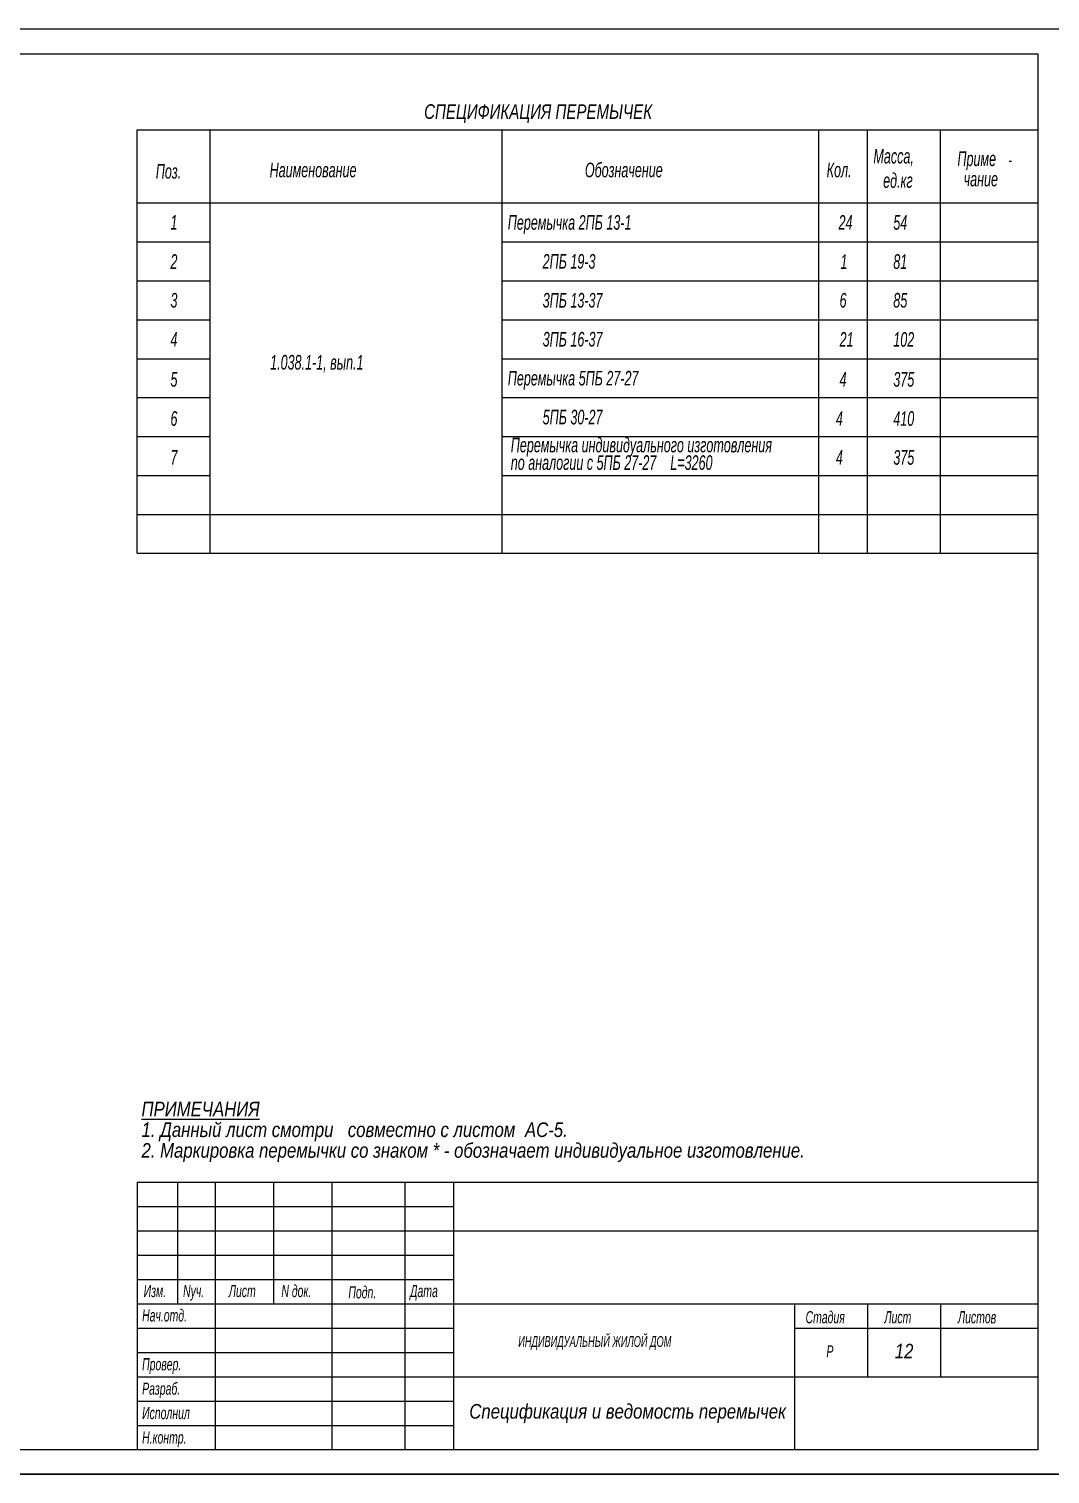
# Model space of a CAD drawing. Header units: millimetres. Extents: x 1582001 to 3303937, y 226471 to 491235.
# Drawn here: x 1770778 to 1791751, y 350655 to 380355 of the extents above; entities that cross this region are included whole.
import ezdxf

# ---------------------------------------------------------------- set-up
doc = ezdxf.new("R2010")
doc.units = ezdxf.units.MM
for name, color, linetype in [('Spezifikazia', 250, 'Continuous'), ('Т-Подписи', 7, 'Continuous'), ('Формуляр', 138, 'Continuous')]:
    doc.layers.add(name, color=color, linetype=linetype)
doc.layers.add('Надписи', color=7, linetype='Continuous', lineweight=15)
doc.layers.add('Текст-пояснений', color=135, linetype='Continuous', lineweight=15)
doc.styles.add('STYLE1', font='ARIALNI.TTF', dxfattribs={"height": 300})

msp = doc.modelspace()

# ---------------------------------------------------------------- linework, layer by layer
at = {"color": 0, "ltscale": 2}
for p, q in [((1773000.5, 375977.9), (1774500.5, 375977.9)), ((1780500.5, 375977.9), (1791500.5, 375977.9))]:
    msp.add_line(p, q, dxfattribs=at)
at = {"layer": 'Текст-пояснений', "color": 0, "linetype": 'ByBlock'}
for p, q in [((1773000.5, 378277.9), (1791500.5, 378277.9)), ((1773000.5, 378277.9), (1791500.5, 378277.9)), ((1773000.5, 369577.9), (1773000.5, 378277.9)), ((1774500.5, 369577.9), (1774500.5, 378277.9)), ((1780500.5, 369577.9), (1780500.5, 378277.9)), ((1787000.5, 369577.9), (1787000.5, 378277.9)), ((1788000.5, 369577.9), (1788000.5, 378277.9)), ((1789500.5, 369577.9), (1789500.5, 378277.9)), ((1773000.5, 376777.9), (1791500.5, 376777.9)), ((1773000.5, 375177.9), (1774500.5, 375177.9)), ((1780500.5, 375177.9), (1791500.5, 375177.9)), ((1773000.5, 374377.9), (1774500.5, 374377.9)), ((1773000.5, 374377.9), (1774500.5, 374377.9)), ((1780500.5, 374377.9), (1791500.5, 374377.9)), ((1773000.5, 373577.9), (1774500.5, 373577.9)), ((1780500.5, 373577.9), (1791500.5, 373577.9)), ((1773000.5, 372777.9), (1774500.5, 372777.9)), ((1780500.5, 372777.9), (1791500.5, 372777.9)), ((1773000.5, 371977.9), (1774500.5, 371977.9)), ((1773000.5, 371977.9), (1774500.5, 371977.9)), ((1780500.5, 371977.9), (1791500.5, 371977.9)), ((1773000.5, 371177.9), (1774500.5, 371177.9)), ((1780500.5, 371177.9), (1791500.5, 371177.9)), ((1773000.5, 370377.9), (1774500.5, 370377.9)), ((1773000.5, 370377.9), (1774500.5, 370377.9)), ((1774500.5, 370377.9), (1791500.5, 370377.9)), ((1773000.5, 369577.9), (1791500.5, 369577.9)), ((1773000.5, 369577.9), (1774500.5, 369577.9)), ((1773000.5, 369577.9), (1780500.5, 369577.9)), ((1780500.5, 369577.9), (1791500.5, 369577.9))]:
    msp.add_line(p, q, dxfattribs=at)
at = {"layer": 'Формуляр', "color": 0}
for p, q in [((1773000.5, 356654.9), (1773000.5, 351154.9)), ((1773000.5, 356654.9), (1791500.5, 356654.9)), ((1773000.5, 356654.9), (1773000.5, 351154.9)), ((1773000.5, 356654.9), (1791500.5, 356654.9)), ((1773832.4, 356654.9), (1773832.4, 354154.9)), ((1773832.4, 356654.9), (1773832.4, 354154.9)), ((1774600.5, 356654.9), (1774600.5, 351154.9)), ((1774600.5, 356654.9), (1774600.5, 351154.9)), ((1775800.5, 356654.9), (1775800.5, 354154.9)), ((1775800.5, 356654.9), (1775800.5, 354154.9)), ((1777000.5, 356654.9), (1777000.5, 351154.9)), ((1777000.5, 356654.9), (1777000.5, 351154.9)), ((1778500.5, 356654.9), (1778500.5, 351154.9)), ((1778500.5, 356654.9), (1778500.5, 351154.9)), ((1779500.5, 356654.9), (1779500.5, 351154.9)), ((1779500.5, 356654.9), (1779500.5, 351154.9)), ((1773000.5, 356154.9), (1779500.5, 356154.9)), ((1773000.5, 356154.9), (1779500.5, 356154.9)), ((1773000.5, 355654.9), (1791500.5, 355654.9)), ((1773000.5, 355654.9), (1791500.5, 355654.9)), ((1773000.5, 355154.9), (1779500.5, 355154.9)), ((1773000.5, 355154.9), (1779500.5, 355154.9)), ((1773000.5, 354654.9), (1779500.5, 354654.9)), ((1773000.5, 354654.9), (1779500.5, 354654.9)), ((1773000.5, 354154.9), (1791500.5, 354154.9)), ((1773000.5, 354154.9), (1791500.5, 354154.9)), ((1786500.5, 354154.9), (1786500.5, 351154.9)), ((1786500.5, 354154.9), (1786500.5, 351154.9)), ((1788000.5, 354154.9), (1788000.5, 352654.9)), ((1788000.5, 354154.9), (1788000.5, 352654.9)), ((1789500.5, 354154.9), (1789500.5, 352654.9)), ((1789500.5, 354154.9), (1789500.5, 352654.9)), ((1773000.5, 353654.9), (1779500.5, 353654.9)), ((1773000.5, 353654.9), (1779500.5, 353654.9)), ((1786500.5, 353654.9), (1791500.5, 353654.9)), ((1786500.5, 353654.9), (1791500.5, 353654.9)), ((1773000.5, 353154.9), (1779500.5, 353154.9)), ((1773000.5, 353154.9), (1779500.5, 353154.9)), ((1773000.5, 352654.9), (1779500.5, 352654.9)), ((1773000.5, 352654.9), (1779500.5, 352654.9)), ((1779500.5, 352654.9), (1791500.5, 352654.9)), ((1779500.5, 352654.9), (1791500.5, 352654.9)), ((1773000.5, 352154.9), (1779500.5, 352154.9)), ((1773000.5, 352154.9), (1779500.5, 352154.9)), ((1773000.5, 351654.9), (1779500.5, 351654.9)), ((1773000.5, 351654.9), (1779500.5, 351654.9))]:
    msp.add_line(p, q, dxfattribs=at)
for points in [[(1750000.6, 380354.9), (1792000.5, 380354.9), (1792000.5, 350654.9), (1750000.6, 350654.9)], [(1750000.6, 380354.9), (1792000.5, 380354.9), (1792000.5, 350654.9), (1750000.6, 350654.9)], [(1752000.6, 351154.9), (1752000.6, 379844.8), (1791500.5, 379844.8), (1791500.5, 351154.9)], [(1752000.6, 351154.9), (1752000.6, 379844.8), (1791500.5, 379844.8), (1791500.5, 351154.9)]]:
    msp.add_lwpolyline(points, close=True, dxfattribs=at)
at = {"layer": 'Формуляр'}
msp.add_lwpolyline([(1750000.6, 350654.9), (1792000.5, 350654.9), (1792000.5, 320955), (1750000.6, 320955)], close=True, dxfattribs=at)

# ---------------------------------------------------------------- texts
at = {"color": 0, "ltscale": 2, "style": 'STYLE1', "width": 0.9}
msp.add_text('СПЕЦИФИКАЦИЯ ПЕРЕМЫЧЕК', height=300, dxfattribs=at).set_placement((1778895.3, 378505.8))
at = {"layer": 'Spezifikazia', "ltscale": 100, "insert": (1773089.8, 358307.2), "char_height": 300, "width": 18500, "attachment_point": 1, "line_spacing_factor": 0.85, "style": 'STYLE1'}
msp.add_mtext('\\pi-1080,l1080,t1080;{\\LПРИМЕЧАНИЯ}\\P1. Данный лист смотри {\\Fsimplex|c238; }совместно с листом{\\Fsimplex|c238; }АС-5.\\P2. Маркировка перемычки со знаком * - обозначает индивидуальное изготовление.', dxfattribs=at)
at = {"layer": 'Надписи', "color": 0, "style": 'STYLE1', "width": 0.75}
for s, height, p in [('Масса,', 300, (1788122.2, 377589.6)), ('Приме', 300, (1789848.3, 377536.3)), ('Поз.', 300, (1773384.5, 377278.5)), ('Наименование', 300, (1775722.1, 377305.9)), ('Обозначение', 300, (1782195.7, 377305.9)), ('Кол.', 300, (1787162.2, 377307.4)), ('-', 250, (1790894.5, 377536.3)), ('ед.кг', 300, (1788321.7, 377089.6)), ('чание', 300, (1789975.7, 377119.7)), ('1', 300, (1773684.9, 376227.9)), ('Перемычка 2ПБ 13-1', 300, (1780613.1, 376227.9)), ('24', 300, (1787406.2, 376227.9)), ('54', 300, (1788530.7, 376227.9)), ('2', 300, (1773684.9, 375423.3)), ('          2ПБ 19-3', 300, (1780613.1, 375427.9)), ('1', 300, (1787445, 375423.3)), ('81', 300, (1788530.7, 375423.3)), ('3', 300, (1773684.9, 374627.9)), ('          3ПБ 13-37', 300, (1780613.1, 374627.9)), ('6', 300, (1787427.7, 374627.9)), ('85', 300, (1788530.7, 374627.9)), ('4', 300, (1773684.9, 373823.3)), ('          3ПБ 16-37', 300, (1780613.1, 373827.9)), ('21', 300, (1787427.7, 373823.3)), ('102', 300, (1788530.7, 373823.3)), ('1.038.1-1, вып.1', 300, (1775732.5, 373353.7)), ('Перемычка 5ПБ 27-27', 300, (1780613.1, 373027.9)), ('5', 300, (1773684.9, 373002.9)), ('4', 300, (1787427.7, 373002.9)), ('375', 300, (1788530.7, 373002.9)), ('6', 300, (1773684.9, 372198.3)), ('          5ПБ 30-27', 300, (1780613.1, 372227.9)), ('4', 300, (1787351.6, 372198.3)), ('410', 300, (1788530.7, 372198.3)), ('Перемычка индивидуального изготовления', 300, (1780674.5, 371653.7)), ('7', 300, (1773684.9, 371398.3)), ('по аналогии с 5ПБ 27-27    L=3260', 300, (1780674.5, 371292.4)), ('4', 300, (1787351.6, 371398.3)), ('375', 300, (1788530.7, 371398.3))]:
    msp.add_text(s, height=height, dxfattribs=at).set_placement(p)
at = {"layer": 'Т-Подписи', "color": 0, "ltscale": 2, "insert": (1788752.6, 353332.6), "char_height": 300, "width": 1500, "attachment_point": 2, "style": 'STYLE1'}
msp.add_mtext('12', dxfattribs=at)
at = {"layer": 'Т-Подписи', "ltscale": 2, "insert": (1783074.5, 352094.8), "char_height": 300, "width": 9802.627, "attachment_point": 2, "style": 'STYLE1'}
msp.add_mtext('Спецификация и ведомость перемычек', dxfattribs=at)
at = {"layer": 'Формуляр', "color": 0, "style": 'STYLE1', "width": 0.75}
for s, height, p in [('Изм.', 250, (1773134.7, 354293)), ('Изм.', 250, (1773134.7, 354293)), ('Nуч.', 250, (1773944.1, 354293)), ('Nуч.', 250, (1773944.1, 354293)), ('Лист', 250, (1774883.6, 354293)), ('Лист', 250, (1774883.6, 354293)), ('N док.', 250, (1775962.9, 354293)), ('N док.', 250, (1775962.9, 354293)), ('Подп.', 250, (1777339, 354266)), ('Подп.', 250, (1777339, 354266)), ('Дата', 250, (1778607.2, 354293)), ('Дата', 250, (1778607.2, 354293)), ('Нач.отд.', 250, (1773102.8, 353791.3)), ('Нач.отд.', 250, (1773102.8, 353791.3)), ('Стадия', 250, (1786728.8, 353754.2)), ('Стадия', 250, (1786728.8, 353754.2)), ('Лист', 250, (1788347.8, 353754.2)), ('Лист', 250, (1788347.8, 353754.2)), ('Листов', 250, (1789858.8, 353754.2)), ('Листов', 250, (1789858.8, 353754.2)), ('ИНДИВИДУАЛЬНЫЙ ЖИЛОЙ ДОМ', 220, (1780827.7, 353269.9)), ('ИНДИВИДУАЛЬНЫЙ ЖИЛОЙ ДОМ', 220, (1780827.7, 353269.9)), ('Р', 250, (1787156.5, 353052.2)), ('Р', 250, (1787156.5, 353052.2)), ('Провер.', 250, (1773102.8, 352788)), ('Провер.', 250, (1773102.8, 352788)), ('Разраб.', 250, (1773102.8, 352286.4)), ('Разраб.', 250, (1773102.8, 352286.4)), ('Исполнил', 250, (1773102.8, 351784.7)), ('Исполнил', 250, (1773102.8, 351784.7)), ('Н.контр.', 250, (1773102.8, 351283.1)), ('Н.контр.', 250, (1773102.8, 351283.1))]:
    msp.add_text(s, height=height, dxfattribs=at).set_placement(p)

doc.saveas('drawing.dxf')
